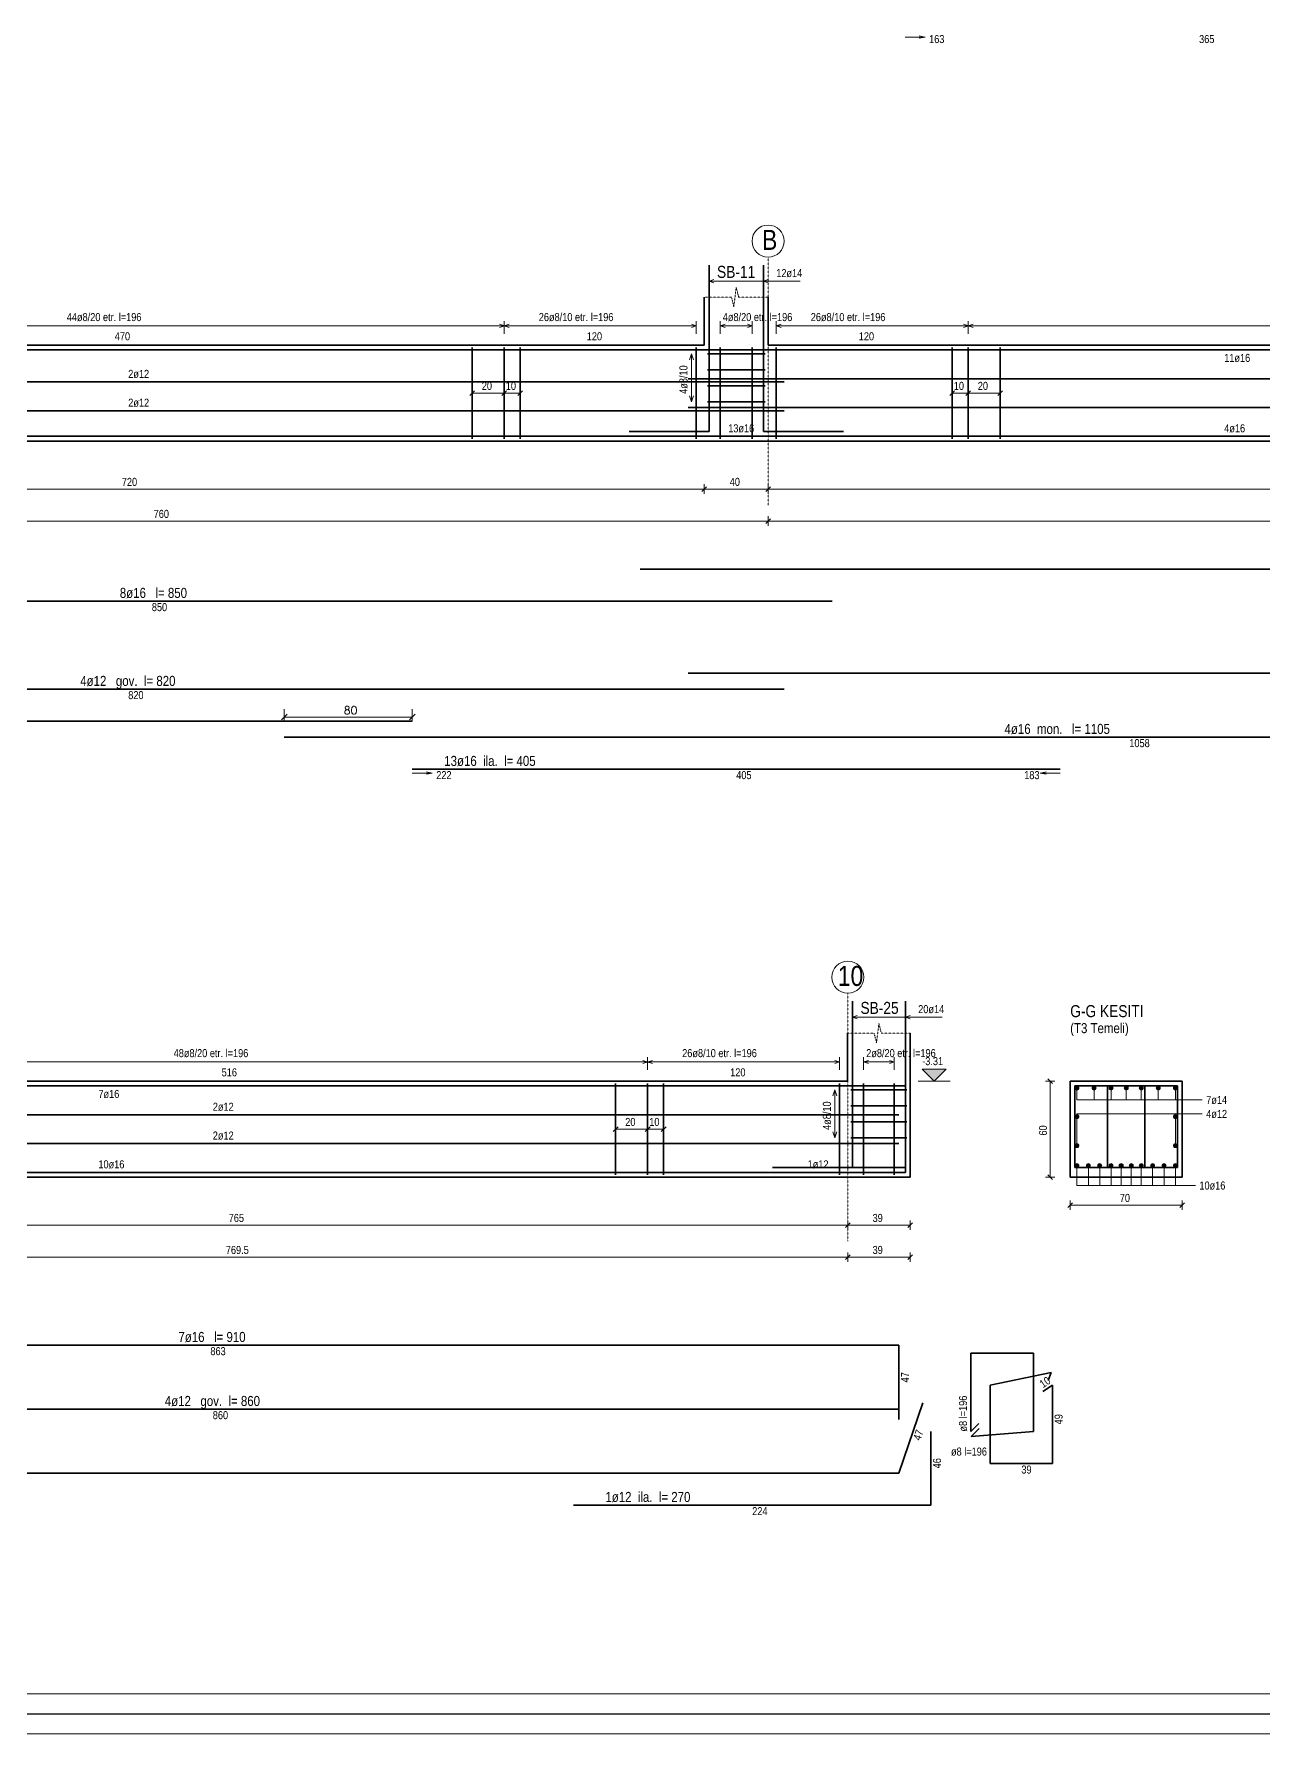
# Model space of a CAD drawing. Header units: millimetres. Extents: x -267 to 94375, y 6431 to 10838.
# Drawn here: x 22392 to 23928, y 6532 to 8657 of the extents above; entities that cross this region are included whole.
import ezdxf

# ---------------------------------------------------------------- set-up
doc = ezdxf.new("R2010")
doc.units = ezdxf.units.MM
doc.header["$LTSCALE"] = 0.0001
doc.linetypes.add('DASHED', pattern=[19.05, 12.7, -6.35])
for name, color, linetype, lineweight in [('AKS BALONU (BEYKENT)', 7, 'Continuous', 20), ('AKS CIZGISI (BEYKENT)', 252, 'DASHED', 20), ('AKS NO (BEYKENT)', 3, 'Continuous', 20), ('DIM_LAY', 8, 'Continuous', 20), ('DONATI (BEYKENT)', 4, 'Continuous', 35), ('DONATI KESIT (BEYKENT)', 7, 'Continuous', 20), ('DONATI YAZISI (BEYKENT)', 3, 'Continuous', 20), ('FILIZ (BEYKENT)', 60, 'Continuous', 20), ('I.DONATI OKU (BEYKENT)', 160, 'Continuous', 20), ('KESIT ISMI (BEYKENT)', 6, 'Continuous', 20), ('KESIT SINIRI (BEYKENT)', 241, 'DASHED', 20), ('KOLON ISMI (BEYKENT)', 91, 'Continuous', 20), ('KOT CIZGI (BEYKENT)', 120, 'Continuous', 20), ('KOT YAZI (BEYKENT)', 7, 'Continuous', 20), ('OLCU (BEYKENT)', 14, 'Continuous', 20), ('OLCU YAZISI (BEYKENT)', 7, 'Continuous', 20), ('REBAR_DET2', 1, 'Continuous', 20), ('SHEETSUMMARY-50', 152, 'Continuous', 20), ('SheetView', 40, 'Continuous', 20), ('SheetViewOut', 231, 'Continuous', 20), ('TEMEL (BEYKENT)', 2, 'Continuous', 35), ('TEMEL ISMI (BEYKENT)', 40, 'Continuous', 20)]:
    doc.layers.add(name, color=color, linetype=linetype, lineweight=lineweight)
doc.styles.add('KOT (BEYKENT)', font='')
doc.styles.add('OLCU (BEYKENT)', font='')
doc.styles.add('stastyle', font='RomanSTA.ttf')
doc.styles.add('YAZI (BEYKENT)', font='')
doc.styles.get('KOT (BEYKENT)').set_extended_font_data('Bahnschrift Light Condensed')
doc.styles.get('OLCU (BEYKENT)').set_extended_font_data('Bahnschrift Light Condensed')
doc.styles.get('YAZI (BEYKENT)').set_extended_font_data('Bahnschrift Light Condensed')

msp = doc.modelspace()

# ---------------------------------------------------------------- hatches: boundary and pattern name
at = {"layer": 'DONATI KESIT (BEYKENT)', "lineweight": 30}
h = msp.add_hatch(color=256, dxfattribs=at)
h.dxf.hatch_style = 1
h.paths.add_polyline_path([(23693.45, 7339.33, 1), (23698.45, 7339.33, 1)])
h = msp.add_hatch(color=256, dxfattribs=at)
h.dxf.hatch_style = 1
h.paths.add_polyline_path([(23714.78, 7339.33, 1), (23719.78, 7339.33, 1)])
h = msp.add_hatch(color=256, dxfattribs=at)
h.dxf.hatch_style = 1
h.paths.add_polyline_path([(23736.12, 7339.33, 1), (23741.12, 7339.33, 1)])
h = msp.add_hatch(color=256, dxfattribs=at)
h.dxf.hatch_style = 1
h.paths.add_polyline_path([(23754.95, 7339.33, 1), (23759.95, 7339.33, 1)])
h = msp.add_hatch(color=256, dxfattribs=at)
h.dxf.hatch_style = 1
h.paths.add_polyline_path([(23773.78, 7339.33, 1), (23778.78, 7339.33, 1)])
h = msp.add_hatch(color=256, dxfattribs=at)
h.dxf.hatch_style = 1
h.paths.add_polyline_path([(23795.12, 7339.33, 1), (23800.12, 7339.33, 1)])
h = msp.add_hatch(color=256, dxfattribs=at)
h.dxf.hatch_style = 1
h.paths.add_polyline_path([(23816.45, 7339.33, 1), (23821.45, 7339.33, 1)])
h = msp.add_hatch(color=256, dxfattribs=at)
h.dxf.hatch_style = 1
h.paths.add_polyline_path([(23693.45, 7303.33, 1), (23698.45, 7303.33, 1)])
h = msp.add_hatch(color=256, dxfattribs=at)
h.dxf.hatch_style = 1
h.paths.add_polyline_path([(23816.45, 7303.33, 1), (23821.45, 7303.33, 1)])
h = msp.add_hatch(color=256, dxfattribs=at)
h.dxf.hatch_style = 1
h.paths.add_polyline_path([(23693.45, 7267.33, 1), (23698.45, 7267.33, 1)])
h = msp.add_hatch(color=256, dxfattribs=at)
h.dxf.hatch_style = 1
h.paths.add_polyline_path([(23816.45, 7267.33, 1), (23821.45, 7267.33, 1)])
h = msp.add_hatch(color=256, dxfattribs=at)
h.dxf.hatch_style = 1
h.paths.add_polyline_path([(23693.45, 7242.33, 1), (23698.45, 7242.33, 1)])
h = msp.add_hatch(color=256, dxfattribs=at)
h.dxf.hatch_style = 1
h.paths.add_polyline_path([(23707.67, 7242.33, 1), (23712.67, 7242.33, 1)])
h = msp.add_hatch(color=256, dxfattribs=at)
h.dxf.hatch_style = 1
h.paths.add_polyline_path([(23721.9, 7242.33, 1), (23726.9, 7242.33, 1)])
h = msp.add_hatch(color=256, dxfattribs=at)
h.dxf.hatch_style = 1
h.paths.add_polyline_path([(23736.12, 7242.33, 1), (23741.12, 7242.33, 1)])
h = msp.add_hatch(color=256, dxfattribs=at)
h.dxf.hatch_style = 1
h.paths.add_polyline_path([(23748.67, 7242.33, 1), (23753.67, 7242.33, 1)])
h = msp.add_hatch(color=256, dxfattribs=at)
h.dxf.hatch_style = 1
h.paths.add_polyline_path([(23761.23, 7242.33, 1), (23766.23, 7242.33, 1)])
h = msp.add_hatch(color=256, dxfattribs=at)
h.dxf.hatch_style = 1
h.paths.add_polyline_path([(23773.78, 7242.33, 1), (23778.78, 7242.33, 1)])
h = msp.add_hatch(color=256, dxfattribs=at)
h.dxf.hatch_style = 1
h.paths.add_polyline_path([(23788.01, 7242.33, 1), (23793.01, 7242.33, 1)])
h = msp.add_hatch(color=256, dxfattribs=at)
h.dxf.hatch_style = 1
h.paths.add_polyline_path([(23802.23, 7242.33, 1), (23807.23, 7242.33, 1)])
h = msp.add_hatch(color=256, dxfattribs=at)
h.dxf.hatch_style = 1
h.paths.add_polyline_path([(23816.45, 7242.33, 1), (23821.45, 7242.33, 1)])
at = {"layer": 'KOT CIZGI (BEYKENT)'}
msp.add_hatch(color=256, dxfattribs=at).paths.add_polyline_path([(23532.45, 7362.83), (23502.45, 7362.83), (23517.45, 7347.83)])

# ---------------------------------------------------------------- linework, layer by layer
at = {"layer": 'AKS BALONU (BEYKENT)'}
for centre in [(23309.79, 8397.83), (23409.45, 7477.83)]:
    msp.add_circle(centre, 20, dxfattribs=at)
at = {"layer": 'AKS CIZGISI (BEYKENT)'}
for p, q in [((23309.79, 8377.83), (23309.79, 8067.83)), ((23409.45, 7457.83), (23409.45, 7147.83))]:
    msp.add_line(p, q, dxfattribs=at)
at = {"layer": 'DONATI (BEYKENT)'}
for p, q in [((23235.99, 8159.83), (23235.99, 8367.83)), ((23303.98, 8159.83), (23303.98, 8367.83)), ((20891.45, 8261.83), (24829.78, 8261.83)), ((22939.99, 8264.83), (22939.99, 8150.83)), ((22979.98, 8264.83), (22979.98, 8150.83)), ((22999.98, 8264.83), (22999.98, 8150.83)), ((23219.99, 8264.83), (23219.99, 8150.83)), ((23233.99, 8256.83), (23305.99, 8256.83)), ((23249.99, 8264.83), (23249.99, 8150.83)), ((23289.98, 8264.83), (23289.98, 8150.83)), ((23319.99, 8264.83), (23319.99, 8150.83)), ((23539.99, 8264.83), (23539.99, 8150.83)), ((23559.99, 8264.83), (23559.99, 8150.83)), ((23599.99, 8264.83), (23599.99, 8150.83)), ((23209.98, 8225.83), (24817.78, 8225.83)), ((23233.99, 8236.83), (23305.99, 8236.83)), ((20899.45, 8221.83), (23329.98, 8221.83)), ((23233.99, 8216.83), (23305.99, 8216.83)), ((20899.45, 8185.83), (23329.98, 8185.83)), ((23209.98, 8189.83), (24817.78, 8189.83)), ((23233.99, 8196.83), (23305.99, 8196.83)), ((23135.98, 8159.83), (23235.99, 8159.83)), ((23403.98, 8159.83), (23303.98, 8159.83)), ((20891.45, 8153.83), (24829.78, 8153.83)), ((23149.99, 7987.83), (24817.78, 7987.83)), ((21688.99, 7947.83), (23389.98, 7947.83)), ((23209.98, 7857.83), (24817.78, 7857.83)), ((21689.99, 7837.83), (23329.98, 7837.83)), ((20899.45, 7797.83), (22864.99, 7797.83)), ((22704.99, 7777.83), (24817.78, 7777.83)), ((22864.99, 7737.83), (23674.98, 7737.83)), ((23415.25, 7239.83), (23415.25, 7447.83)), ((23481.45, 7233.83), (23481.45, 7447.83)), ((19355.45, 7341.83), (23481.45, 7341.83)), ((23119.25, 7344.83), (23119.25, 7230.83)), ((23159.25, 7344.83), (23159.25, 7230.83)), ((23179.25, 7344.83), (23179.25, 7230.83)), ((23399.25, 7344.83), (23399.25, 7230.83)), ((23413.25, 7336.83), (23483.45, 7336.83)), ((23429.25, 7344.83), (23429.25, 7230.83)), ((23467.45, 7344.83), (23467.45, 7230.83)), ((23693.45, 7341.83), (23821.45, 7341.83)), ((23693.45, 7239.83), (23693.45, 7341.83)), ((23734.08, 7239.83), (23734.08, 7341.83)), ((23780.7, 7239.83), (23780.7, 7341.83)), ((23821.45, 7341.83), (23821.45, 7239.83)), ((23413.25, 7316.83), (23483.45, 7316.83)), ((21757.93, 7305.83), (23473.45, 7305.83)), ((23413.25, 7296.83), (23483.45, 7296.83)), ((21757.93, 7269.83), (23473.45, 7269.83)), ((23413.25, 7276.83), (23483.45, 7276.83)), ((19355.45, 7233.83), (23481.45, 7233.83)), ((23315.25, 7239.83), (23481.45, 7239.83)), ((23821.45, 7239.83), (23693.45, 7239.83)), ((21751.93, 7017.83), (23473.45, 7017.83)), ((23473.45, 7017.83), (23473.45, 6924.75)), ((23563.45, 7007.83), (23563.45, 6909.83)), ((23563.45, 7007.83), (23641.45, 7007.83)), ((23641.45, 6909.83), (23641.45, 7007.83)), ((23587.45, 6967.83), (23663.86, 6983.83)), ((23659.86, 6973.83), (23663.86, 6983.83)), ((23587.45, 6967.83), (23587.45, 6869.83)), ((23653.45, 6959.83), (23665.45, 6967.83)), ((23665.45, 6869.83), (23665.45, 6967.83)), ((21757.93, 6937.83), (23473.45, 6937.83)), ((23473.45, 6857.83), (23503.45, 6945.94)), ((23513.45, 6909.83), (23513.45, 6817.83)), ((23573.45, 6919.83), (23563.45, 6909.83)), ((23573.68, 6913.83), (23563.68, 6903.83)), ((23641.45, 6909.83), (23563.68, 6903.83)), ((23665.45, 6869.83), (23587.45, 6869.83)), ((21215.1, 6857.83), (23473.45, 6857.83)), ((23513.45, 6817.83), (23066.42, 6817.83))]:
    msp.add_line(p, q, dxfattribs=at)
at = {"layer": 'DONATI KESIT (BEYKENT)'}
for centre in [(23695.95, 7339.33), (23717.28, 7339.33), (23738.62, 7339.33), (23757.45, 7339.33), (23776.28, 7339.33), (23797.62, 7339.33), (23818.95, 7339.33), (23695.95, 7303.33), (23818.95, 7303.33), (23695.95, 7267.33), (23818.95, 7267.33), (23695.95, 7242.33), (23710.17, 7242.33), (23724.4, 7242.33), (23738.62, 7242.33), (23751.17, 7242.33), (23763.73, 7242.33), (23776.28, 7242.33), (23790.51, 7242.33), (23804.73, 7242.33), (23818.95, 7242.33)]:
    msp.add_circle(centre, 2.5, dxfattribs=at)
at = {"layer": 'I.DONATI OKU (BEYKENT)'}
for p, q in [((23235.99, 8347.83), (23241.99, 8349.83)), ((23235.99, 8347.83), (23349.99, 8347.83)), ((23235.99, 8347.83), (23241.99, 8345.83)), ((23303.98, 8347.83), (23309.99, 8349.83)), ((23303.98, 8347.83), (23309.99, 8345.83)), ((21799.98, 8291.83), (23219.99, 8291.83)), ((22973.98, 8293.83), (22985.98, 8289.83)), ((22973.98, 8289.83), (22985.98, 8293.83)), ((22979.98, 8297.83), (22979.98, 8281.83)), ((23219.99, 8291.83), (23213.99, 8293.83)), ((23219.99, 8291.83), (23213.99, 8289.83)), ((23219.99, 8297.83), (23219.99, 8281.83)), ((23249.99, 8297.83), (23249.99, 8281.83)), ((23249.99, 8291.83), (23255.99, 8293.83)), ((23249.99, 8291.83), (23289.98, 8291.83)), ((23249.99, 8291.83), (23255.99, 8289.83)), ((23289.98, 8291.83), (23283.99, 8293.83)), ((23289.98, 8291.83), (23283.99, 8289.83)), ((23289.98, 8297.83), (23289.98, 8281.83)), ((23319.99, 8297.83), (23319.99, 8281.83)), ((23319.99, 8291.83), (23325.98, 8293.83)), ((23319.99, 8291.83), (24759.98, 8291.83)), ((23319.99, 8291.83), (23325.98, 8289.83)), ((23553.99, 8293.83), (23565.99, 8289.83)), ((23553.99, 8289.83), (23565.99, 8293.83)), ((23559.99, 8297.83), (23559.99, 8281.83)), ((23213.99, 8256.83), (23211.49, 8249.33)), ((23213.99, 8256.83), (23213.99, 8196.83)), ((23213.99, 8256.83), (23216.49, 8249.33)), ((23213.99, 8196.83), (23211.49, 8204.33)), ((23213.99, 8196.83), (23216.49, 8204.33)), ((23415.25, 7427.83), (23421.25, 7429.83)), ((23415.25, 7427.83), (23527.45, 7427.83)), ((23415.25, 7427.83), (23421.25, 7425.83)), ((23481.45, 7427.83), (23487.45, 7429.83)), ((23481.45, 7427.83), (23487.45, 7425.83)), ((23153.25, 7373.83), (23165.25, 7369.83)), ((23153.25, 7369.83), (23165.25, 7373.83)), ((23159.25, 7377.83), (23159.25, 7361.83)), ((23399.25, 7371.83), (23393.25, 7373.83)), ((23399.25, 7377.83), (23399.25, 7361.83)), ((23429.25, 7377.83), (23429.25, 7361.83)), ((23429.25, 7371.83), (23435.25, 7373.83)), ((23467.45, 7371.83), (23461.45, 7373.83)), ((23467.45, 7377.83), (23467.45, 7361.83)), ((21887.93, 7371.83), (23399.25, 7371.83)), ((23399.25, 7371.83), (23393.25, 7369.83)), ((23429.25, 7371.83), (23467.45, 7371.83)), ((23429.25, 7371.83), (23435.25, 7369.83)), ((23467.45, 7371.83), (23461.45, 7369.83)), ((23393.25, 7336.83), (23390.75, 7329.33)), ((23393.25, 7336.83), (23393.25, 7276.83)), ((23393.25, 7336.83), (23395.75, 7329.33)), ((23695.95, 7339.33), (23695.95, 7324.33)), ((23717.28, 7339.33), (23717.28, 7324.33)), ((23738.62, 7339.33), (23738.62, 7324.33)), ((23757.45, 7339.33), (23757.45, 7324.33)), ((23776.28, 7339.33), (23776.28, 7324.33)), ((23797.62, 7339.33), (23797.62, 7324.33)), ((23818.95, 7339.33), (23818.95, 7324.33)), ((23695.95, 7324.33), (23852.45, 7324.33)), ((23695.95, 7267.33), (23695.95, 7306.83)), ((23695.95, 7306.83), (23852.45, 7306.83)), ((23818.95, 7267.33), (23818.95, 7306.83)), ((23393.25, 7276.83), (23390.75, 7284.33)), ((23393.25, 7276.83), (23395.75, 7284.33)), ((23695.95, 7242.33), (23695.95, 7217.33)), ((23710.17, 7242.33), (23710.17, 7217.33)), ((23724.4, 7242.33), (23724.4, 7217.33)), ((23738.62, 7242.33), (23738.62, 7217.33)), ((23751.17, 7242.33), (23751.17, 7217.33)), ((23763.73, 7242.33), (23763.73, 7217.33)), ((23776.28, 7242.33), (23776.28, 7217.33)), ((23790.51, 7242.33), (23790.51, 7217.33)), ((23804.73, 7242.33), (23804.73, 7217.33)), ((23818.95, 7242.33), (23818.95, 7217.33)), ((23695.95, 7217.33), (23843.95, 7217.33))]:
    msp.add_line(p, q, dxfattribs=at)
at = {"layer": 'KESIT SINIRI (BEYKENT)'}
for p, q in [((23266.98, 8315.83), (23269.99, 8339.83)), ((23269.99, 8339.83), (23272.99, 8327.83)), ((23229.98, 8327.83), (23263.99, 8327.83)), ((23263.99, 8327.83), (23266.98, 8315.83)), ((23272.99, 8327.83), (23309.99, 8327.83)), ((23445.35, 7395.83), (23448.35, 7419.83)), ((23448.35, 7419.83), (23451.35, 7407.83)), ((23409.25, 7407.83), (23442.35, 7407.83)), ((23442.35, 7407.83), (23445.35, 7395.83)), ((23451.35, 7407.83), (23487.45, 7407.83))]:
    msp.add_line(p, q, dxfattribs=at)
at = {"layer": 'KOT CIZGI (BEYKENT)'}
for p, q in [((23502.45, 7362.83), (23532.45, 7362.83)), ((23517.45, 7347.83), (23502.45, 7362.83)), ((23517.45, 7347.83), (23532.45, 7362.83)), ((23497.45, 7347.83), (23537.45, 7347.83))]:
    msp.add_line(p, q, dxfattribs=at)
at = {"layer": 'OLCU (BEYKENT)'}
for p, q in [((22942.98, 8210.83), (22936.98, 8204.83)), ((22939.99, 8213.83), (22939.99, 8201.83)), ((22939.99, 8207.83), (22999.98, 8207.83)), ((22982.99, 8210.83), (22976.99, 8204.83)), ((22979.98, 8213.83), (22979.98, 8201.83)), ((22996.99, 8204.83), (23002.99, 8210.83)), ((23542.99, 8210.83), (23536.99, 8204.83)), ((23539.99, 8213.83), (23539.99, 8201.83)), ((23539.99, 8207.83), (23599.99, 8207.83)), ((23562.98, 8210.83), (23556.99, 8204.83)), ((23559.99, 8213.83), (23559.99, 8201.83)), ((23596.99, 8204.83), (23602.99, 8210.83)), ((21789.99, 8087.83), (23309.79, 8087.83)), ((23232.99, 8090.83), (23226.99, 8084.83)), ((23229.99, 8093.83), (23229.99, 8081.83)), ((23312.99, 8090.83), (23306.99, 8084.83)), ((23309.99, 8093.83), (23309.99, 8081.83)), ((23309.99, 8087.83), (24769.98, 8087.83)), ((23309.79, 8053.83), (23309.79, 8041.83)), ((20885.45, 8047.83), (24831.78, 8047.83)), ((23312.78, 8050.83), (23306.79, 8044.83)), ((22701.45, 7799.29), (22708.52, 7806.37)), ((22704.99, 7797.83), (22704.98, 7812.83)), ((22704.99, 7802.83), (22864.99, 7802.83)), ((22861.45, 7799.29), (22868.51, 7806.37)), ((22864.99, 7797.83), (22864.98, 7812.83)), ((23656.45, 7347.83), (23668.45, 7347.83)), ((23665.45, 7344.83), (23659.45, 7350.83)), ((23662.45, 7227.83), (23662.45, 7347.83)), ((23122.25, 7290.83), (23116.25, 7284.83)), ((23119.25, 7293.83), (23119.25, 7281.83)), ((23162.25, 7290.83), (23156.25, 7284.83)), ((23159.25, 7293.83), (23159.25, 7281.83)), ((23176.25, 7284.83), (23182.25, 7290.83)), ((23119.25, 7287.83), (23179.25, 7287.83)), ((23656.45, 7227.83), (23668.45, 7227.83)), ((23659.45, 7230.83), (23665.45, 7224.83)), ((23690.45, 7195.83), (23684.45, 7189.83)), ((23687.45, 7198.83), (23687.45, 7186.83)), ((23687.45, 7192.83), (23827.45, 7192.83)), ((23830.45, 7195.83), (23824.45, 7189.83)), ((23827.45, 7198.83), (23827.45, 7186.83)), ((19389.45, 7167.83), (23409.25, 7167.83)), ((23412.45, 7170.83), (23406.45, 7164.83)), ((23409.45, 7173.83), (23409.45, 7161.83)), ((23409.45, 7167.83), (23487.45, 7167.83)), ((23490.45, 7170.83), (23484.45, 7164.83)), ((23487.45, 7173.83), (23487.45, 7161.83)), ((19349.45, 7127.83), (23487.45, 7127.83)), ((23412.45, 7130.83), (23406.45, 7124.83)), ((23409.45, 7133.83), (23409.45, 7121.83)), ((23490.45, 7130.83), (23484.45, 7124.83)), ((23487.45, 7133.83), (23487.45, 7121.83))]:
    msp.add_line(p, q, dxfattribs=at)
at = {"layer": 'REBAR_DET2'}
for p, q in [((23481.08, 8652.83), (23506.08, 8652.83)), ((23506.08, 8652.83), (23498.72, 8654.29)), ((23506.08, 8652.83), (23498.72, 8651.37)), ((22864.99, 7732.83), (22889.99, 7732.83)), ((22889.99, 7732.83), (22882.63, 7734.29)), ((22889.99, 7732.83), (22882.63, 7731.37)), ((23649.98, 7732.83), (23657.34, 7734.29)), ((23674.98, 7732.83), (23649.98, 7732.83)), ((23649.98, 7732.83), (23657.34, 7731.37))]:
    msp.add_line(p, q, dxfattribs=at)
at = {"layer": 'SHEETSUMMARY-50', "const_width": 2, "flags": 128}
msp.add_lwpolyline([(9013.61, 6556.81), (39480.33, 6556.81), (39480.33, 10706.81), (9013.61, 10706.81)], close=True, dxfattribs=at)
at = {"layer": 'SheetView'}
msp.add_lwpolyline([(9038.61, 6581.81), (38855.33, 6581.81), (38855.33, 10681.81), (9038.61, 10681.81)], close=True, dxfattribs=at)
at = {"layer": 'SheetViewOut'}
msp.add_lwpolyline([(8988.61, 6531.81), (39505.33, 6531.81), (39505.33, 10731.81), (8988.61, 10731.81)], close=True, dxfattribs=at)
at = {"layer": 'TEMEL (BEYKENT)'}
for p, q in [((23229.98, 8267.83), (23229.98, 8327.83)), ((23309.99, 8327.83), (23309.99, 8267.83)), ((21789.99, 8267.83), (23229.98, 8267.83)), ((23309.99, 8267.83), (24769.98, 8267.83)), ((20885.45, 8147.83), (24831.78, 8147.83)), ((23409.25, 7347.83), (23409.25, 7407.83)), ((23487.45, 7407.83), (23487.45, 7227.83)), ((21877.93, 7347.83), (23409.25, 7347.83)), ((23827.45, 7347.83), (23687.45, 7347.83)), ((23687.45, 7347.83), (23687.45, 7227.83)), ((23827.45, 7227.83), (23827.45, 7347.83)), ((19349.45, 7227.83), (23487.45, 7227.83)), ((23687.45, 7227.83), (23827.45, 7227.83))]:
    msp.add_line(p, q, dxfattribs=at)

# ---------------------------------------------------------------- texts
at = {"layer": 'AKS NO (BEYKENT)', "style": 'YAZI (BEYKENT)'}
for s, p in [('B', (23302.29, 8386.83)), ('10', (23396.95, 7466.83))]:
    msp.add_text(s, height=25, dxfattribs=at).set_placement(p)
at = {"layer": 'DIM_LAY', "style": 'stastyle'}
msp.add_text('80', height=10, dxfattribs=at).set_placement((22779.29, 7806.33))
at = {"layer": 'DONATI YAZISI (BEYKENT)', "style": 'YAZI (BEYKENT)'}
for s, height, p in [(' 44ø8/20 etr. l=196', 10, (22429.99, 8297.83)), (' 26ø8/10 etr. l=196', 10, (23019.99, 8297.83)), (' 4ø8/20 etr. l=196', 10, (23249.99, 8297.83)), (' 26ø8/10 etr. l=196', 10, (23359.99, 8297.83)), ('11ø16', 10, (23879.98, 8246.83)), ('2ø12', 10, (22509.99, 8226.83)), ('2ø12', 10, (22509.99, 8190.83)), ('13ø16', 10, (23259.98, 8158.83)), ('4ø16', 10, (23879.98, 8158.83)), ('8ø16   l= 850', 12.5, (22499.48, 7951.83)), ('4ø12   gov.  l= 820', 12.5, (22449.99, 7841.83)), (' 4ø16  mon.   l= 1105', 12.5, (23601.38, 7781.83)), ('13ø16  ila.  l= 405', 12.5, (22904.99, 7741.83)), (' 48ø8/20 etr. l=196', 10, (22563.59, 7377.83)), (' 26ø8/10 etr. l=196', 10, (23199.25, 7377.83)), (' 2ø8/20 etr. l=196', 10, (23429.25, 7377.83)), ('7ø16', 10, (22472.69, 7326.83)), ('2ø12', 10, (22615.69, 7310.83)), ('4ø12', 10, (23857.45, 7301.83)), ('7ø14', 10, (23857.45, 7319.33)), ('2ø12', 10, (22615.69, 7274.83)), ('10ø16', 10, (22472.69, 7238.83)), ('1ø12', 10, (23359.25, 7238.83)), ('10ø16', 10, (23848.95, 7212.33)), ('7ø16   l= 910', 12.5, (22572.69, 7021.83)), ('4ø12   gov.  l= 860', 12.5, (22555.69, 6941.83)), ('ø8 l=196', 10, (23538.45, 6879.83)), ('1ø12  ila.  l= 270', 12.5, (23106.42, 6821.83))]:
    msp.add_text(s, height=height, dxfattribs=at).set_placement(p)
for s, p in [('4ø8/10', (23208.99, 8206.83)), ('4ø8/10', (23388.25, 7286.83)), ('ø8 l=196', (23558.45, 6909.83))]:
    msp.add_text(s, height=10, rotation=90, dxfattribs=at).set_placement(p)
at = {"layer": 'FILIZ (BEYKENT)', "style": 'YAZI (BEYKENT)'}
for s, p in [('12ø14', (23319.99, 8352.83)), ('20ø14', (23497.45, 7432.83))]:
    msp.add_text(s, height=10, dxfattribs=at).set_placement(p)
at = {"layer": 'KESIT ISMI (BEYKENT)', "style": 'YAZI (BEYKENT)'}
msp.add_text('G-G KESITI', height=15, dxfattribs=at).set_placement((23687.45, 7427.83))
at = {"layer": 'KOLON ISMI (BEYKENT)', "style": 'YAZI (BEYKENT)'}
for s, p in [('SB-11', (23245.98, 8351.83)), ('SB-25', (23425.25, 7431.83))]:
    msp.add_text(s, height=15, dxfattribs=at).set_placement(p)
at = {"layer": 'KOT YAZI (BEYKENT)', "style": 'KOT (BEYKENT)'}
msp.add_text('-3.31', height=10, dxfattribs=at).set_placement((23502.45, 7367.83))
at = {"layer": 'OLCU YAZISI (BEYKENT)', "style": 'OLCU (BEYKENT)'}
for s, p in [('163', (23511.08, 8645.33)), ('365', (23848.58, 8645.33)), (' 470', (22489.98, 8273.83)), (' 120', (23079.98, 8273.83)), (' 120', (23419.99, 8273.83)), ('20', (22951.98, 8211.83)), ('10', (22981.99, 8211.83)), ('10', (23541.99, 8211.83)), ('20', (23571.99, 8211.83)), ('720', (22501.99, 8091.83)), ('40', (23261.88, 8091.83)), ('760', (22541.79, 8051.83)), ('850', (22539.48, 7935.33)), ('820', (22509.99, 7825.33)), ('1058', (23761.38, 7765.33)), ('222', (22894.99, 7725.33)), ('405', (23269.99, 7725.33)), ('183', (23629.98, 7725.33)), (' 516', (22623.59, 7353.83)), (' 120', (23259.25, 7353.83)), ('20', (23131.25, 7291.83)), ('10', (23161.25, 7291.83)), ('70', (23749.45, 7196.83)), ('765', (22635.59, 7171.83)), ('39', (23440.45, 7171.83)), ('769.5', (22631.99, 7131.83)), ('39', (23440.45, 7131.83)), ('863', (22612.69, 7005.33)), ('860', (22615.69, 6925.33)), ('39', (23626.45, 6857.33)), ('224', (23289.94, 6805.33))]:
    msp.add_text(s, height=10, dxfattribs=at).set_placement(p)
for s, rotation, p in [('60', 90, (23658.45, 7279.83)), ('47', 90, (23485.95, 6971.29)), ('10', 34, (23653.45, 6963.83)), ('49', 90, (23677.95, 6918.83)), ('47', 71.19791, (23500.28, 6897.86)), ('46', 90, (23525.95, 6863.83))]:
    msp.add_text(s, height=10, rotation=rotation, dxfattribs=at).set_placement(p)
at = {"layer": 'TEMEL ISMI (BEYKENT)', "style": 'YAZI (BEYKENT)'}
msp.add_text('(T3 Temeli)', height=12.5, dxfattribs=at).set_placement((23687.45, 7407.83))

doc.saveas('drawing.dxf')
